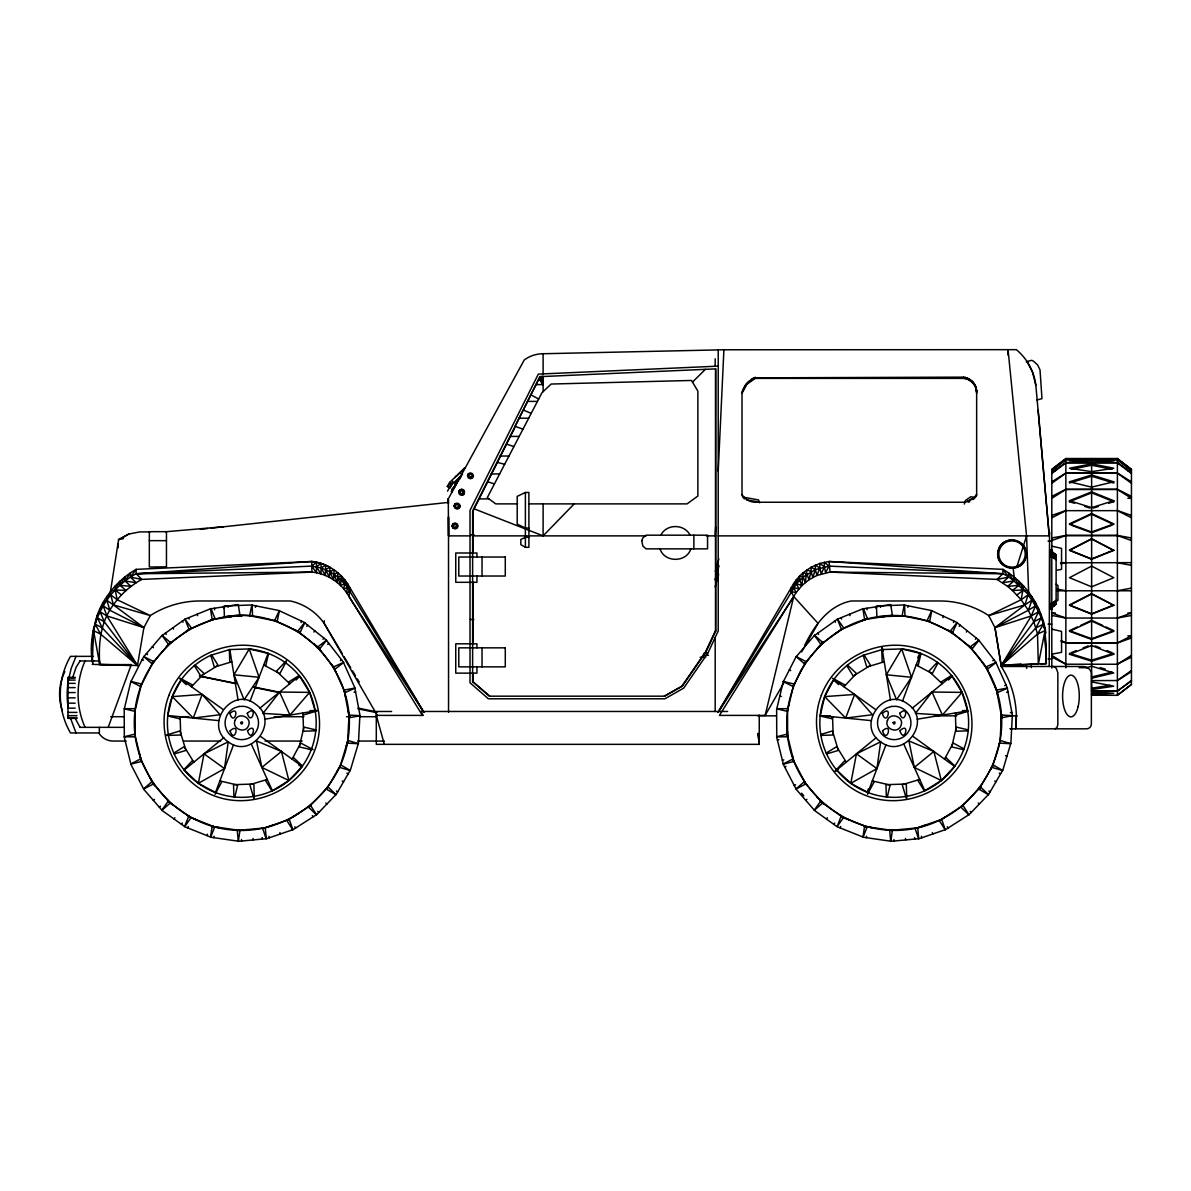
<?xml version="1.0" encoding="UTF-8"?>
<svg xmlns="http://www.w3.org/2000/svg" width="1191" height="1191" viewBox="0 0 1191 1191"><rect width="100%" height="100%" fill="white"/><g stroke="black" fill="none" stroke-linecap="round" stroke-linejoin="round"><path stroke-width="1.5" d="M470.013 535.876L448.545 535.876L448.516 517.088M92.719 664.384L92.809 660.975M342.189 653.517L324.175 623.369C316.196 612.04 303.899 603.897 290.351 600.979L199.999 600.979C182.491 600.964 165.013 606.1 150.289 615.583L143.888 627.627L137.486 665.531L99.716 664.384C98.347 643.646 100.446 621.94 113.368 604.879C120.723 594.354 130.519 585.585 141.774 579.407L311.938 572.082C325.753 573.481 338.735 581.163 346.566 592.627L422.433 715.389M92.347 660.975L92.377 659.903M1049.301 532.422L1049.197 535.027L1035.857 385.408L1032.478 371.964L1027.029 361.558M423.877 712.203L347.474 583.56C339.539 571.457 326.185 563.015 311.744 561.497L136.116 569.358C124.385 576.057 114.321 585.525 106.803 596.706C93.047 615.598 91.424 639.373 92.377 661.958L93.747 660.975M93.568 628.044L92.377 661.958C86.511 627.002 105.27 590.528 136.116 573.749L311.744 561.497A48.727 48.355 -90 0 1 329.862 567.229L329.505 577.412L325.56 569.626L325.56 565.115L321.064 568.003L311.744 566.112L136.116 573.749L136.116 569.358L130.429 577.159L136.25 582.697L125.01 581.014L125.01 576.861L119.919 585.287L126.082 590.483L115.17 589.932L110.778 591.212L110.778 594.934L113.368 604.879L143.888 627.627L106.877 615.926L100.104 611.787L100.104 608.586L103.23 605.891L103.23 602.512L106.803 600.264L106.803 596.706L110.778 594.934L117.224 599.758L150.289 615.583L113.368 604.879L106.803 600.264L109.914 610.283L143.888 627.627M347.757 743.169L347.921 739.656M348.784 720.332L349.023 715.062L359.89 715.627L358.417 743.72L347.549 743.154L349.023 715.062M1000.187 743.169L1000.351 739.656M1001.05 723.845L1001.452 715.062L1012.32 715.627L1010.846 743.72L999.978 743.154L1001.452 715.062M715.181 535.876L715.612 526.854M718.218 471.145L723.905 349.782L1016.37 349.663A55.099 55.099 0 0 1 1035.857 385.408M324.309 620.809L324.175 623.369L377.279 715.389M1025.942 556.673C1030.021 538.913 1000.812 533.36 998.088 551.373C994.009 569.149 1023.218 574.687 1025.942 556.673A14.173 14.173 0 0 1 1003.73 565.531A14.173 14.173 0 0 1 1005.085 541.652A14.173 14.173 0 0 1 1026.151 552.981M117.939 543.781L118.207 547.771M1049.539 532.794L1049.226 666.484M1049.45 533.389L1049.554 532.422M423.832 712.218L347.474 587.52L344.601 579.615L344.601 583.694L340.641 585.57L341.355 575.982L337.812 576.965L329.862 571.665L321.064 568.003L321.064 563.447L316.449 566.827L316.508 572.782L311.744 566.112L311.744 561.497M223.804 737.661L184.218 770.026L198.361 783.321L224.518 768.597L228.225 741.814C203.333 725.289 231.798 685.733 255.38 704.075C280.272 720.6 251.807 760.171 228.225 741.814L204.018 753.843L198.361 783.321L215.482 792.506L233.57 744.688M876.234 737.661L836.648 770.026L850.791 783.321L876.948 768.597L880.655 741.814C855.763 725.289 884.228 685.733 907.81 704.075C932.702 720.6 904.237 760.171 880.655 741.814L856.448 753.843L850.791 783.321L867.911 792.506L886 744.688M213.889 837.675L214.112 836.186M866.319 837.675L866.542 836.186M784.303 682.071L765.143 715.389L719.453 715.389L796.109 592.627L801.93 585.57L803.24 572.677L811.101 567.214L819.81 563.447L829.04 561.497L1002.911 569.358C1026.047 582.563 1042.036 606.889 1045.921 633.121M109.989 594.592L118.609 539.523L128.762 534.074L139.526 531.945L149.992 531.871M255.425 607.321L255.723 605.847M907.855 607.321L908.152 605.847M788.531 706.203L789.32 702.779M224.489 616.849C292.078 605.043 356.377 665.471 348.769 733.671C343.38 790.958 288.282 836.022 231.069 829.919C173.782 824.529 128.732 769.431 134.836 712.218C140.21 654.856 195.324 610.045 252.522 615.821L252.135 604.939L224.012 605.981L224.414 616.849L231.218 616.849M234.835 797.062L237.649 785.077L219.873 780.894L221.705 781.892L215.05 794.278M268.585 653.487L265.772 665.471L263.732 664.995L279.825 673.63L286.48 661.228M867.45 792.402L868.254 788.978M887.265 797.062L890.079 785.077L872.303 780.894L874.134 781.892L867.48 794.278M921.015 653.487L918.201 665.471L916.162 664.995L932.255 673.63L938.076 662.777M765.143 715.389L793.742 596.557L791.181 591.599L791.181 587.773M804.625 645.582C813.959 626.019 828.489 605.326 851.267 600.979L939.922 600.979C957.147 600.964 974.298 606.13 988.709 615.583L1021.134 599.758L1023.65 586.046M93.568 630.664L97.454 614.884L100.104 611.787L104.302 621.806L137.486 665.531L100.55 634.059L93.568 630.664L99.716 664.384M715.359 571.218L718.858 558.847M715.002 579.898L719.022 565.695M715.136 586.865L718.664 574.375M964.353 504.046L965.35 500.518L970.814 496.736L974.357 497.362M345.911 747.248L347.876 740.489L358.297 743.601L350.258 770.562L339.837 767.451L347.876 740.489M998.832 745.551L1000.306 740.489L1010.727 743.601L1002.688 770.562L992.267 767.451L1000.306 740.489M976.65 495.739L976.65 392.137C977.037 384.693 970.918 377.711 963.459 377.145L753.62 377.86L745.76 384.44L742.008 392.137L742.008 495.739M742.008 393.387L746.846 384.336L755.183 378.381L963.459 378.381C970.471 378.932 976.382 385.125 976.65 392.137M1016.682 567.407L1026.568 535.876L1008.062 349.782L1008.062 355.141M72.502 678.096L76.105 667.258L80.05 660.975M1016.98 594.949L1023.65 589.932L1012.454 590.483L1021.134 599.758L1027.997 594.934C1036.021 605.385 1042.601 617.816 1045.028 630.664L1046.323 663.625L1001.259 665.531L994.976 627.627L1028.324 610.283L1031.942 600.264L1031.942 596.706C1021.61 590.394 1014.598 578.811 1002.911 573.749L829.04 561.497L830.097 572.082L997.061 579.407L1008.539 577.159L1008.539 572.886L1013.898 581.014L1007.601 586.389L997.061 579.407L1002.911 573.749L1002.911 569.358L1008.539 577.159L1002.465 582.697L1013.898 581.014L1013.898 576.861L1018.945 585.287L1012.454 590.483L1007.601 586.389L1018.945 585.287L1018.945 581.253L1023.65 589.932L1027.997 591.212L1027.997 594.934L1024.93 604.879L994.976 627.627L1001.259 666.484A94.089 94.089 0 0 1 1015.7 728.832L1016.325 715.851M108.187 727.344L131.293 664.593L99.597 664.593L99.597 660.975L79.693 660.975M222.94 709.374L181.419 679.51L172.233 696.616L193.24 718.069L202.172 694.442L172.233 696.616L167.797 715.523L218.682 720.629M250.036 701.201L268.124 653.383L249.232 648.931L229.818 649.542L211.224 655.139A74.378 74.378 0 0 0 188.535 774.865A74.378 74.378 0 0 0 308.811 755.243A74.378 74.378 0 0 0 249.232 648.931L233.942 674.776L244.125 699.817L259.072 677.292L249.232 648.931M875.37 709.374L833.849 679.51L824.663 696.616L845.67 718.069L854.602 694.442L824.663 696.616L820.227 715.523L871.112 720.629M902.465 701.201L920.554 653.383L901.661 648.931L882.248 649.542L863.654 655.139A74.378 74.378 0 0 0 840.965 774.865A74.378 74.378 0 0 0 961.241 755.243A74.378 74.378 0 0 0 901.661 648.931L886.372 674.776L896.555 699.817L911.502 677.292L901.661 648.931M187.702 827.894L188.252 826.494M206.966 835.606L207.532 834.206M214.722 826.986L210.673 837.094L184.56 826.643L188.595 816.535L214.722 826.986L211.447 825.705M840.131 827.894L840.682 826.494M867.152 826.986L863.103 837.094L836.99 826.643L814.212 810.267L820.51 801.409L843.436 817.696L837.139 826.569L841.025 816.535L867.152 826.986L863.877 825.705M718.024 712.203L793.668 583.56L791.181 591.599L796.109 592.627L793.668 587.52L796.511 579.615L793.668 583.56L793.668 587.52L798.848 588.95L796.511 583.694L803.24 576.965L805.31 582.503L807.036 569.745L811.101 571.665L812.857 577.412L815.373 569.626L815.373 565.115L819.81 568.003L821.224 573.898L824.38 566.827L824.38 562.241L829.04 566.112L825.616 572.782L824.38 566.827L819.81 563.447L819.81 568.003L816.952 575.447L815.373 569.626L811.101 567.214L811.101 571.665L808.957 579.764L816.952 575.447L830.097 572.082L1002.911 573.749L829.04 566.112L815.373 569.626L803.24 576.965L799.712 575.982L796.511 579.615L796.511 583.694L801.93 585.57L808.957 579.764L807.036 574.122L803.24 572.677L799.712 575.982L796.511 583.694L718.084 712.218M458.624 492.211L459.518 490.111L461.632 489.248C464.356 489.501 465.428 492.508 463.761 494.429L461.646 495.292C459.026 494.994 457.776 492.255 459.577 490.23L461.691 489.367L463.805 490.23M462.912 490.796L462.927 493.536L460.262 493.536L460.247 490.796L462.957 490.886L461.632 490.335M454.054 506.041L454.947 503.942C457.076 502.334 459.875 503.48 460.083 506.16L459.19 508.259L457.076 509.123L454.902 508.14L454.054 506.041L454.947 503.942M459.726 492.211L460.247 490.796M467.557 475.894L468.391 473.69C471.353 471.234 475.149 475.135 472.619 477.993L470.445 478.752L468.405 477.993L467.497 475.79L468.391 473.69M455.662 504.627L455.647 507.277L457.016 507.917L458.877 505.952L457.002 504.076L455.662 504.627L457.046 504.165M469.105 474.375L468.539 475.7L470.46 477.665L472.365 475.79L471.77 474.375L469.105 474.375L471.77 474.375M452.089 525.886L452.982 523.802L455.096 522.923L457.255 523.906L458.118 526.005L457.225 528.104L455.096 528.968L452.937 527.985L452.089 525.886L452.937 527.985M452.148 526.005L453.042 523.906M453.697 524.487L453.726 527.226L456.391 527.226L456.376 524.487L453.697 524.487L455.036 523.936M76.045 656.36L71.162 668.464L68.185 681.356A88.372 88.372 0 0 0 68.185 707.945M85.067 660.975C75.762 681.594 75.762 706.725 85.067 727.344M64.835 671.635C58.731 683.723 57.972 698.343 62.468 711.087M301.04 622.536L301.68 621.181M942.93 617.623L943.57 616.253M953.47 622.536L954.11 621.181M664.236 696.184L681.892 686.15L705.563 651.849L715.612 630.396M715.627 631.304L715.627 368.882L539.97 376.654L472.619 510.969L472.619 681.565L489.367 696.184L664.667 696.184L682.324 686.15L705.995 651.849L715.627 631.304L715.612 368.868M660.901 535.176C666.275 523.653 684.557 523.757 690.051 535.176M690.854 548.857C686.492 562.792 664.34 562.822 660.037 548.857M1004.862 665.248L1001.259 665.531L1033.818 621.806L1038.552 611.787L1038.552 608.586L1035.47 605.891L1035.47 602.512L1031.942 600.264L1024.93 604.879L988.709 615.583L994.976 627.627L1031.287 615.926L1038.552 611.787L1041.187 614.884L1041.187 617.906L1035.902 627.851L1001.259 665.531L1037.316 664.012M151.659 664.518L153.237 661.377M799.369 673.957L801.722 669.238M473.05 552.996L473.05 510.969L514.78 427.777M540.372 376.713L543.111 384.589L535.995 384.589M917.651 657.804L919.318 654.708M447.548 491.139L452.937 481.298M459.8 472.887L462.495 474.435L452.267 484.052L450.004 488.072L447.295 486.524L449.558 482.504L464.966 467.691L456.361 476.415M455.051 477.636L455.811 476.296M459.101 478.186L458.356 479.526L460.962 477.07M337.276 771.039L339.897 766.468M979.225 789.365L980.982 786.298M990.584 769.52L993.205 764.935L1002.599 770.413L988.456 794.725L979.047 789.246L993.205 764.935M801.647 651.924L818.083 623.369L793.742 596.557L718.173 712.307M1004.862 665.084L1001.259 665.531L1037.51 634.059L1043.361 624.203L1043.361 621.389L1041.187 617.906L1033.818 621.806L1037.51 634.059L1038.314 664.384L1045.028 630.664L1043.361 624.203L1035.902 627.851M1001.259 665.531L1031.287 615.926L1035.47 605.891L1028.324 610.283L1033.818 621.806M174.02 818.976L174.883 817.741M181.449 824.261L182.327 823.026M191.007 817.696L184.709 826.569L161.782 810.267L168.08 801.409L191.007 817.696L186.689 814.674M826.45 818.976L827.313 817.741M833.879 824.261L834.757 823.026M976.65 494.488L975.861 495.545A18.222 18.059 0 0 1 967.315 501.441L963.459 502.245L755.183 502.245A15.617 15.468 0 0 1 742.023 494.488M975.861 496.781L976.158 495.143M264.744 719.2L315.213 710.967L309.615 692.373L279.587 692.045L262.988 713.394L289.979 715.076L309.615 692.373L299.388 675.863L259.802 708.228M917.174 719.2L967.643 710.967L962.045 692.373L932.017 692.045L915.417 713.394L942.409 715.076L962.045 692.373L951.817 675.863L912.232 708.228M306.772 626.347L307.71 625.156M313.903 632.034L314.841 630.858M322.984 639.284L323.937 638.108M950.239 631.17L957.028 622.67L979.002 640.222L972.213 648.723L950.239 631.17L952.994 633.344M959.202 626.347L960.14 625.156M966.333 632.034L967.271 630.858M975.414 639.284L976.367 638.108M152.046 663.774L170.343 642.411L162.08 635.339L143.783 656.688L152.046 663.774L154.309 661.094M165.653 647.651L170.194 642.277M816.952 648.991L822.624 642.277M183.876 769.714L192.317 760.736L193.835 762.166L184.218 746.638L173.752 753.129M286.108 660.96L276.476 671.218L289.77 683.723L288.684 681.952L299.149 675.461M296.112 680.016L299.73 676.175M835.099 770.994L844.747 760.736L846.265 762.166L836.648 746.638L826.182 753.129M937.332 662.241L928.906 671.218L942.2 683.723L941.113 681.952L951.579 675.461M948.542 680.016L952.16 676.175M978.139 789.588L980.55 787.028L988.411 794.561L968.938 814.867L961.077 807.334L980.55 787.028M474.137 508.825L543.111 535.876L574.196 503.882M692.492 382.117L705.34 369.344M447.295 486.524L449.856 484.112M455.111 483.263L460.232 478.454M153.341 800.337L154.473 799.355M159.326 807.23L160.457 806.233M170.149 803.091L161.946 810.237L143.486 789.008L151.704 781.862L170.149 803.091L166.666 799.146M805.771 800.337L806.903 799.355M822.579 803.091L814.376 810.237L795.916 789.008L804.133 781.862L822.579 803.091L816.773 796.511M260.665 736.514L302.186 766.379L288.892 780.522L261.871 767.436L281.433 751.447L288.892 780.522L272.382 790.75L251.361 744.137M913.095 736.514L954.616 766.379L941.322 780.522L914.301 767.436L933.863 751.447L941.322 780.522L924.812 790.75L903.79 744.137M1049.703 607.44L1051.951 607.44L1056.119 604.001L1056.119 554.857L1051.951 551.582M1051.951 607.321L1056.119 603.971M1051.951 606.993L1056.119 603.673L1051.951 607.038L1049.703 606.963M1056.119 601.708L1057.965 600.264L1057.965 585.615L1056.119 584.171M1049.703 606.457L1051.951 606.457L1056.119 603.301M317.818 646.921L326.408 640.252L343.648 662.479L335.058 669.148L317.818 646.921L321.079 651.06M327.674 644.331L328.865 643.408M340.388 660.722L341.579 659.799M970.248 646.921L978.838 640.252L996.078 662.479L987.488 669.148L970.248 646.921L972.422 649.676M1051.951 606.457L1056.119 603.212L1051.951 606.308M992.818 660.722L994.009 659.799M1065.856 458.922L1051.802 469.79L1065.856 459.026L1117.396 459.026L1131.45 469.701L1117.396 458.922M1051.802 668.047L1051.802 469.269L1065.856 458.52L1117.396 458.52L1131.45 469.269L1131.45 684.483L1117.396 695.321L1091.626 695.187L1091.626 693.117L1104.533 692.358M1051.802 473.571L1065.856 462.823L1117.396 462.823L1131.45 473.571M1053.335 604.983L1056.119 602.854L1051.951 606.115M1131.45 680.389L1117.396 691.167L1091.626 691.167L1117.396 691.063L1131.45 680.954M1131.45 684.408L1117.396 695.187L1117.396 458.52M1051.951 605.743L1056.119 602.586M1056.119 602.244L1051.951 605.356L1049.703 605.341M168.467 644.331L191.289 627.865L184.918 619.052L189.012 629.295L215.065 618.665L210.956 608.586L184.903 619.216L162.11 635.503L168.467 644.331L171.31 642.247M185.498 631.855L189.756 628.744M820.897 644.331L843.719 627.865L837.347 619.052L841.442 629.295L867.495 618.665L863.386 608.586L837.333 619.216L814.54 635.503L820.897 644.331L823.74 642.247M835.085 633.94L842.186 628.744M1051.951 604.924L1056.119 601.872M1051.951 604.492L1056.119 601.485M1091.626 680.612L1117.396 680.537L1131.45 670.503M1051.802 472.633L1065.856 462.555L1117.396 462.555L1131.45 472.633M1051.802 483.263L1065.856 473.184L1117.396 473.184L1131.45 483.263M1056.119 601.083L1051.951 604.031L1049.703 604.12M967.107 501.753L971.275 498.85M1056.119 600.666L1051.951 603.554L1049.703 603.495M1051.951 603.241L1056.119 600.383M292.941 817.026L298.837 813.2M942.423 818.946L945.371 817.026M1051.802 657.075L1065.856 664.206L1117.396 664.25L1131.45 655.378M1117.396 680.537L1131.45 671.664M1051.802 481.849L1065.856 473.021L1117.396 473.021L1131.45 481.849M1051.802 498.3L1065.856 489.471L1117.396 489.471L1131.45 498.3L1127.832 498.3M835.397 771.351L838.39 769.49M118.549 539.836L128.762 534.074M329.862 567.214L325.56 569.626L325.337 575.447L321.064 568.003L320.989 573.898L316.449 566.827L316.449 562.241L311.744 566.112L311.938 572.082L136.116 573.749L141.774 579.407L130.429 577.159L130.429 572.886L125.01 581.014L131.01 586.389L119.919 585.287L119.919 581.253L115.17 589.932L117.224 599.758M153.311 784.006L143.649 789.008L130.712 764.041L140.374 759.024L153.311 784.006L150.036 777.783M784.69 767.049L786.03 766.349M794.248 785.465L795.588 784.765M805.741 784.006L796.079 789.008L783.142 764.041L792.804 759.024L805.741 784.006L803.285 779.346M1117.396 664.206L1131.45 657.075M1051.802 496.379L1065.856 489.307L1117.396 489.307L1131.45 496.379M1051.802 517.743L1065.856 510.656L1117.396 510.656L1131.45 517.743M528.893 537.335L525.395 537.335L520.824 539.434L520.824 544.644L525.395 547.324L528.893 547.324L528.893 492.464L525.395 492.464L517.207 496.379L517.207 524.129L525.395 528.045L528.893 528.045M1069.488 524.576L1091.626 514.214L1113.764 524.576M1077.393 626.957L1069.488 630.649L1091.626 638.748L1113.764 630.649L1105.858 626.957M1080.55 625.483L1091.626 620.317L1102.702 625.483M1037.51 634.059L1045.028 630.664L1046.323 663.625L1040.919 663.849M333.554 666.915L343.484 662.464L355.022 688.115L345.092 692.581L333.554 666.915L335.758 671.709M985.984 666.915L995.914 662.464L1007.452 688.115L997.522 692.581L985.984 666.915L987.458 670.116M1004.683 685.644L1006.053 685.033M208.485 621.166L214.976 618.471M860.914 621.166L867.405 618.471M469.12 477.115L471.8 477.115M457.016 507.917L458.356 507.366M455.051 527.762L456.391 527.226M1113.764 550.034L1091.626 558.907L1069.488 550.034L1091.626 538.719L1113.764 550.391L1091.626 559.264L1069.488 550.391L1091.626 539.076L1113.764 550.391M1074.595 503.287L1069.488 501.694L1069.488 500.711L1091.626 491.868L1113.764 500.711L1113.764 501.694L1108.657 503.287M1069.488 501.694L1091.626 492.851L1113.764 501.694M1113.764 604.954L1091.626 613.812L1069.488 604.954L1091.626 593.654L1113.764 605.311L1091.626 614.169L1069.488 605.311L1091.626 594.026L1113.764 605.311M1071.185 652.638L1076.292 650.614M1083.11 647.919L1088.217 645.894M1069.488 654.306L1091.626 645.537L1113.764 654.306L1113.764 653.323L1091.626 660.201L1069.488 653.323L1069.488 654.306L1091.626 661.199L1113.764 654.306M1112.066 525.201L1091.626 532.705L1071.185 525.201M1051.802 615.449L1065.856 618.055L1117.396 618.055L1131.45 612.993L1127.832 612.993M1131.45 637.974L1117.396 642.976L1065.856 642.976L1061.166 641.309M1051.802 515.45L1065.856 510.507M1051.802 540.506L1065.856 535.563L1117.396 535.563L1131.45 540.506M264.402 828.177L274.362 824.663M916.832 828.177L926.792 824.663M1113.764 500.711L1091.626 507.634L1069.488 500.711M1093.323 508.081L1098.444 506.488M1069.488 481.804L1091.626 475.001L1113.764 481.804L1113.764 483.025L1091.626 476.221L1069.488 483.025L1069.488 481.804L1091.626 487.134L1113.764 481.804M1086.52 667.764L1091.626 666.201L1113.764 672.945L1091.626 678.23M166.576 734.996L180.049 730.932L185.915 750.419L174.124 753.963M317.029 710.893L303.556 714.957L302.961 712.962L303.526 731.214L315.823 730.827M876.918 616.849C820.063 625.751 778.512 683.53 788.129 740.266C797.047 797.107 854.825 838.672 911.547 829.04C968.402 820.137 1009.953 762.359 1000.336 705.623C991.418 648.782 933.64 607.216 876.918 616.849L876.442 605.981L904.565 604.939L904.952 615.821L876.844 616.849L883.648 616.849M820.688 734.49L832.479 730.932L838.345 750.419L826.554 753.963M967.777 711.399L955.986 714.957L955.39 712.962L955.956 731.214L968.253 730.827M1026.359 361.736L1031.704 360.307L1033.654 361.305L1037.644 364.967L1040.011 369.865L1041.976 398.643L1036.632 400.072M777.395 740.043L778.869 739.685M782.353 760.2L783.812 759.843M793.876 761.481L783.306 764.086L776.592 736.767L787.162 734.162L793.876 761.481L792.134 754.662M1091.626 676.994L1112.066 672.111M1071.185 469.284L1091.626 465.234L1112.066 469.284M118.609 539.523L123.417 538.615M344.154 690.065L354.858 688.07L360.039 715.717L349.335 717.726L344.154 690.065L345.509 696.973M354.114 692.269L355.588 691.986M996.584 690.065L1007.288 688.07L1012.469 715.717L1001.765 717.726L996.584 690.065L997.939 696.973M1006.544 692.269L1008.018 691.986M1010.355 712.665L1011.844 712.382M1056.64 570.266L1061.553 569.358L1061.553 548.381L1051.727 546.133M1051.727 654.187L1061.553 652.355L1061.553 631.394L1051.727 629.131M1117.396 590.736L1131.45 588.131M1117.396 618.055L1131.45 615.449M1051.802 537.96L1065.856 535.429L1117.396 535.429L1131.45 537.96M1060.585 563.745L1065.856 562.792L1131.45 562.643M212.162 619.603L239.957 615.3L238.289 604.552L210.494 608.854L212.162 619.603L215.631 619.037M864.592 619.603L892.387 615.3L890.719 604.552L862.924 608.854L864.592 619.603L868.06 619.037M1091.626 688.175L1110.354 685.301M1091.626 689.574L1113.764 686.195L1091.626 681.877M193.24 718.069L220.067 714.719L202.172 694.442M845.67 718.069L872.497 714.719L854.602 694.442M1055.181 728.832L1057.072 727.388L1057.831 724.575L1057.846 672.721L1056.223 668.225L1053.425 666.484M200.386 529.355L207.502 528.551M211.06 528.149L448.545 502.379M242.532 830.187L247.773 829.651M894.962 830.187L900.202 829.651M165.683 531.767L223.521 526.735M1012.052 664.667L1021.044 663.953M1091.626 694.606L1113.764 693.311L1091.626 691.643L1091.626 458.52M718.218 366.143L538.332 374.108L470.013 510.358L470.013 682.756L488.384 698.789L664.92 698.789L683.694 688.13L707.841 653.159L718.218 630.977L718.218 349.901M238.468 616.238L241.981 616.075M890.898 616.238L894.411 616.075M309.928 710.655L316.955 710.446M166.651 735.442L180.704 735.011L180.139 716.759L179.662 718.783L167.678 715.97M962.358 710.655L967.628 710.506M820.837 735.398L833.134 735.011L832.569 716.759L832.092 718.783L820.108 715.97M448.382 501.173L448.278 498.91L448.307 503.242L448.278 498.91L524.234 360.01A31.487 31.487 0 0 1 543.111 353.742L723.905 349.782M1086.088 459.145L1097.164 459.145M92.377 634.818L93.33 634.803M1102.702 459.637L1080.55 459.637M787.623 736.797L776.74 736.842L776.636 708.705L787.519 708.675L787.623 736.797L787.564 731.527M1131.45 590.781L1057.072 590.796M543.543 376.505L539.94 376.713L543.111 384.589L542.664 376.535M539.865 377.726L543.111 384.589L542.218 376.55M539.642 378.172L543.111 384.589L541.786 376.564M539.434 378.589L543.111 384.589L541.324 376.594M539.24 378.991L543.111 384.589L540.878 376.609M531.216 394.98L538.66 399.074M527.568 401.397L537.439 401.397M523.623 410.136L531.201 413.381M519.142 418.205L528.685 418.205M510.001 436.412L519.187 436.412M506.592 444.094L513.887 446.595M500.16 456.034L508.959 456.034M497.421 462.391L504.656 464.311M1055.42 470.817L1051.802 470.817L1065.856 459.949L1117.396 459.949L1131.45 470.817L1127.832 470.817M491.183 473.958L499.625 473.958M487.7 481.76L494.414 483.948M478.663 498.91L489.01 498.91M517.594 503.882L495.724 503.882L487.283 497.63L541.935 392.777L551.15 384.038L691.495 380.45L697.866 391.124L697.866 496.037L687.058 503.882L528.521 503.882M470.609 534.893L474.226 534.893M472.619 535.876L646.132 535.876M706.218 535.876L715.627 535.876M718.218 535.876L1049.226 535.876L1038.18 410.24M149.322 540.654L166.457 540.654M1048.05 541.131L1051.727 541.131M1051.951 549.646L1049.703 549.646L1049.703 609.211L1051.951 609.211M1049.703 549.9L1051.951 549.9M1049.703 550.242L1051.951 550.242M1049.703 550.659L1051.951 550.659M1049.703 551.15L1051.951 551.15M1049.703 551.716L1051.951 551.716L1056.119 555.185M1049.703 552.341L1051.951 552.341M1049.703 553.026L1051.951 553.026L1056.119 556.182M1049.703 553.755L1051.951 553.755M1049.703 554.515L1051.951 554.515L1056.119 557.522M1049.703 555.304L1051.951 555.304M1049.703 556.123L1051.951 556.123M1049.703 556.941L1051.951 556.941L1056.119 559.696M166.457 566.842L149.322 567.035L149.322 531.677L166.457 531.677L166.457 567.035M1049.703 604.745L1051.951 604.745M1049.703 605.906L1051.951 605.906M1049.703 607.886L1051.951 607.886M1049.703 608.288L1051.951 608.288M1049.703 608.646L1051.951 608.646M1049.703 608.943L1051.951 608.943M1055.42 612.993L1051.802 612.993L1065.856 618.01M1048.05 624.129L1051.727 624.129M1127.832 635.845L1131.45 635.845L1117.396 642.976L1065.856 642.976L1061.166 640.594M703.985 653.293L707.677 653.293M702.973 655.303L708.526 655.303M93.374 656.36L70.463 656.36A77.058 77.058 0 0 0 70.463 732.941L99.181 732.941M700.114 657.313L705.668 657.313M1048.05 658.965L1051.727 658.965M1001.259 666.484L1083.274 666.484A8.382 8.382 0 0 1 1091.373 672.721L1091.373 723.934A4.898 4.898 0 0 1 1086.49 728.832L1010.296 728.832M1079.18 667.704L1087.636 667.704M75.182 677.337L67.976 677.337L67.976 718.411L76.983 718.411M67.976 678.036L75.182 678.036M67.976 680.091L75.182 680.091M472.619 681.565L489.799 696.184M67.976 683.351L75.182 683.351M67.976 687.609L75.182 687.609M67.976 692.567L75.182 692.567M67.976 697.866L75.182 697.866M67.976 703.181L75.182 703.181M67.976 708.139L75.182 708.139M391.616 711.474L376.296 711.474L376.296 744.345L759.248 744.345L759.248 715.121M727.627 711.474L420.721 711.474L423.252 715.389L376.296 715.389L384.336 744.345M67.976 712.397L76.983 712.397M67.976 715.657L76.983 715.657M757.804 715.851L776.398 715.851M821.001 715.851L830.291 715.851M934.354 715.851L956.656 715.851M1011.308 715.851L1017.218 715.851M110.733 716.714L124.311 716.714M179.439 716.714L188.833 716.714M274.153 716.714L303.913 716.714M346.581 716.714L350.303 716.714M359.578 716.714L376.654 716.714M67.976 717.711L76.983 717.711M79.693 727.344L124.177 727.344M126.172 741.055L113.19 741.055A16.882 16.882 0 0 1 99.344 733.835L99.344 727.344M183.608 741.055L220.663 741.055M265.117 741.055L302.186 741.055M357.762 741.055L384.336 741.055M470.341 619.484L473.869 619.499M1060.585 562.673L1065.856 562.688M92.243 664.37L131.293 665.531L131.293 664.593M1010.132 728.654L1011.635 728.728M886.372 674.776L911.502 677.292M233.942 674.776L259.072 677.292M864.502 826.628L873.211 827.819M212.072 826.628L219.04 827.581M1117.396 562.792L1131.45 565.323M742.544 497.049L758.533 499.922L759.694 502.84M746.519 499.803L757.074 501.694M1057.072 589.113L1065.856 590.736M273.826 620.407L277.28 621.077M199.433 675.967L236.369 683.455M253.996 687.028L280.451 692.388M358.119 708.109L377.279 711.995M199.626 676.22L236.056 683.708M254.264 687.46L279.766 692.715M358.074 708.839L376.296 712.59M968.357 729.919L956.373 727.106L951.713 746.906L963.698 749.72M315.928 729.919L303.943 727.106L299.283 746.906L311.268 749.72M779.807 696.065L781.281 696.422M1005.532 755.734L1006.976 756.166M1100.142 667.57L1105.248 669.119M1084.807 506.488L1089.929 508.081M1117.396 510.507L1131.45 515.45M522.968 429.177L515.063 426.333L539.672 377.249L543.111 384.589M840.95 816.728L849.138 819.929M188.52 816.728L196.709 819.929M1095.035 645.894L1100.142 647.919M1106.96 650.614L1112.066 652.638M460.262 493.536L461.587 494.086M933.863 751.447L908.941 740.936L914.301 767.436M281.433 751.447L256.512 740.936L261.871 767.436M947.872 630.084L952.666 632.272M292.242 628.625L300.236 632.272M789.335 669.908L790.675 670.593M142.176 659.546L143.53 660.231M109.914 610.283L103.23 605.891L106.877 615.926L137.486 665.531L102.188 627.851L95.265 624.203L100.55 634.059M832.524 678.274L844.91 684.929L843.928 686.76L856.433 673.451L847.471 665.025M964.025 748.871L953.172 743.035L944.537 759.129L945.967 757.61L954.929 766.051M180.094 678.274L192.48 684.929L191.498 686.76L204.003 673.451L195.041 665.025M313.144 749.69L300.742 743.035L292.108 759.129L293.537 757.61L302.499 766.051M298.867 765.128L301.963 766.796M458.252 480.673L457.478 480.241L454.62 485.496L455.379 485.913M457.061 481.015L457.835 481.432M456.957 481.209L455.141 484.529M455.468 482.563L456.808 483.293M455.036 484.722L455.796 485.139M454.888 486.806L454.113 486.39L451.255 491.645L452.014 492.062M453.697 487.164L454.471 487.581M453.592 487.357L451.776 490.677M452.118 488.712L453.443 489.441M451.672 490.871L452.431 491.288M104.302 621.806L97.454 617.906L102.188 627.851M449.558 482.504L452.267 484.052M999.294 773.108L1000.604 773.867M994.708 780.983L996.004 781.758M988.858 791.047L990.153 791.807M346.864 773.108L348.174 773.867M342.279 780.983L343.574 781.758M336.428 791.047L337.723 791.807M1051.802 655.378L1065.856 664.25M1051.951 556.331L1056.119 559.1M1051.951 555.721L1056.119 558.564M1051.951 555.11L1056.119 558.028M820.391 801.573L824.708 804.595M839.119 814.674L843.436 817.696M167.961 801.573L172.278 804.595M856.448 753.843L876.948 768.597M204.018 753.843L224.518 768.597M1051.951 553.994L1056.119 557.046M1051.951 553.473L1056.119 556.599M1051.951 552.624L1056.119 555.661M1051.951 552.207L1056.119 555.334M968.209 645.299L972.347 648.559M314.394 644.212L319.917 648.559M121.467 594.949L115.17 589.932L115.17 586.046M152.314 646.728L153.46 647.71M146.374 653.665L147.52 654.648M833.536 679.853L838.658 684.661M179.826 678.647L186.228 684.661M978.243 802.987L979.33 804.029M970.189 811.384L971.275 812.426M325.813 802.987L326.9 804.029M317.759 811.384L318.846 812.426M803.97 782.011L806.292 784.646M151.54 782.011L155.038 785.956M801.543 793.176L803.821 795.796M982.203 662.107L987.652 669.014M330.875 663.491L335.222 669.014M1021.134 599.758L1028.324 610.283M834.608 621.032L835.487 622.253M817.77 633.165L818.664 634.386M182.178 621.032L183.057 622.253M172.74 627.821L173.633 629.056M165.341 633.165L166.234 634.386M423.773 712.307L348.993 596.557L349.975 587.773M947.262 826.762L948.081 828.028M312.31 815.582L313.129 816.847M294.832 826.762L295.651 828.028M75.078 718.054L80.05 727.344M864.056 654.886L870.532 665.352L853.232 676.071L846.756 665.605M924.41 791.003L917.933 780.537L919.705 779.435L902.227 784.705L906.277 798.178M211.626 654.886L218.102 665.352L200.803 676.071L194.327 665.605M271.98 791.003L265.504 780.537L267.275 779.435L249.797 784.705L253.847 798.178M344.08 656.688L350.72 667.794M352.61 670.965L355.469 675.729M357.36 678.9L359.25 682.071M463.493 492.211L462.927 493.536M463.761 494.429L461.646 495.292M460.083 506.16L459.19 508.259M792.611 759.129L794.263 762.24M994.783 686.105L997.716 692.492M932.017 692.045L942.409 715.076M279.587 692.045L289.979 715.076M76.045 732.941L70.299 717.652M341.355 575.982L344.601 583.694L347.474 587.52L346.566 592.627L349.975 591.599L347.474 583.56L347.474 587.52L343.782 588.95L344.601 583.694L337.812 576.965L337.812 572.677L333.956 574.122L333.48 579.764L329.862 571.665L333.956 569.745L333.956 574.122L337.202 582.503L337.812 576.965L340.641 585.57M849.481 614.258L850.046 615.658M841.025 617.697L841.605 619.097M801.93 585.57L799.712 580.151L799.712 575.982M197.051 614.258L197.617 615.658M188.595 617.697L189.175 619.097M932.359 832.539L932.851 833.968M921.358 836.32L921.849 837.749M279.93 832.539L280.421 833.968M268.928 836.32L269.419 837.749M882.189 647.71L883.201 651.09M863.207 655.273L866.765 667.049L884.243 661.794L882.174 661.854L881.727 647.785M210.777 655.273L214.335 667.049L231.813 661.794L229.744 661.854L229.357 649.542M786.953 734.222L787.817 737.631M139.273 752.965L141.014 759.784M1000.961 712.501L1001.973 717.682M348.189 710.774L349.544 717.682M882.248 649.542L890.481 700.01M229.818 649.542L238.051 700.01M875.876 606.844L876.114 608.333M866.869 608.244L867.093 609.732M223.446 606.844L223.685 608.333M214.44 608.244L214.663 609.732M1013.065 568.167L1014.553 579.109M1026.225 664.801L1026.716 668.449M758.012 733.671L759.248 744.345L758.146 733.388M914.599 837.571L914.748 839.074M905.517 838.419L905.666 839.938M893.95 839.521L894.084 841.025M262.169 837.571L262.318 839.074M253.088 838.419L253.236 839.938M241.52 839.521L241.654 841.025M976.65 393.387L975.801 386.747L975.801 387.983M1026.568 535.876L1028.682 593.401M1031.272 663.908L1031.406 667.615M880.432 605.832L880.491 607.336M228.002 605.832L228.062 607.336M1045.028 628.044L1046.219 661.958L1046.219 654.722M906.738 798.104L906.291 784.035L885.97 784.661L886.342 796.973M254.308 798.104L253.862 784.035L233.54 784.661L233.912 796.973M448.411 503.614L448.278 498.91L448.545 535.876M134.881 708.675L134.925 712.188M135.045 722.743L135.178 735.041M448.516 517.043L448.545 712.144M1065.856 458.52L1065.856 667.868M1001.259 715.851L1001.259 723.265M976.605 390.306L976.605 391.556M975.087 385.065L975.087 386.301M974.149 383.472L974.149 384.723M973.032 382.028L973.032 383.264M971.737 380.733L971.737 381.969M970.293 379.601L970.293 380.852M968.715 378.678L968.715 379.914M967.032 377.949L967.032 379.185M965.276 378.664L965.276 377.428L963.459 378.381L963.459 377.145M755.183 377.145L755.183 378.381M753.62 377.86L753.62 379.095M752.102 378.693L752.102 379.929M750.672 379.646L750.672 380.882M749.303 380.688L749.303 381.939M748.022 381.849L748.022 383.085M746.846 383.1L746.846 384.336M745.76 384.44L745.76 385.676M744.777 385.854L744.777 387.09M743.899 387.343L743.899 388.579M743.154 388.891L743.154 390.127M742.514 390.499L742.514 391.735M715.181 358.759L715.181 366.277M715.181 637.453L715.181 711.474M693.877 535.176L693.877 548.857M543.111 353.742L543.111 373.9M543.111 376.505L543.111 391.66M543.111 503.882L543.111 535.876M525.395 492.464L525.395 547.324M482.027 557.031L482.027 576.027M482.027 647.844L482.027 666.856M476.936 557.031L476.936 552.996L455.751 552.996L455.751 582.31L476.936 582.31L476.936 576.027M476.936 647.844L476.936 643.81L455.751 643.81L455.751 673.138L476.936 673.138L476.936 666.856M473.05 582.31L473.05 643.81M473.05 673.138L473.05 681.565M744.435 498.88A15.617 15.468 0 0 1 743.541 497.898M974.997 497.778A18.222 18.059 0 0 1 973.077 499.565M969.757 501.679A18.222 18.059 0 0 1 968.551 502.215M641.77 540.58L642.857 546.103L646.118 548.857L707.558 548.857L707.558 535.176L646.118 535.176L642.857 537.93L641.77 540.58M229.908 713.513C234.299 727.537 240.716 703.568 229.908 713.513M230.101 730.887C234.493 744.911 240.91 720.942 230.101 730.887M247.281 713.335C251.673 727.344 258.09 703.39 247.281 713.335M247.475 730.708C251.867 744.717 258.283 720.763 247.475 730.708M882.337 713.513C886.729 727.537 893.146 703.568 882.337 713.513M882.531 730.887C886.923 744.911 893.339 720.942 882.531 730.887M899.711 713.335C904.103 727.344 910.519 703.39 899.711 713.335M899.905 730.708C904.297 744.717 910.713 720.763 899.905 730.708M212.102 826.42L210.539 837.199L238.394 841.203L239.942 830.44L212.102 826.42M864.532 826.42L862.969 837.199L890.823 841.203L892.372 830.44L864.532 826.42M251.807 605.058L249.663 615.717L277.235 621.285L279.394 610.611L251.807 605.058M904.237 605.058L902.093 615.717L929.665 621.285L931.824 610.611L904.237 605.058M168.914 695.365C153.907 734.281 175.122 781.311 214.216 795.826C253.132 810.833 300.177 789.633 314.692 750.524C329.699 711.608 308.484 664.578 269.389 650.063C230.473 635.056 183.429 656.256 168.914 695.365M235.029 720.376C231.411 728.952 245.614 734.326 248.577 725.513C252.194 716.937 237.992 711.563 235.029 720.376M240.701 722.535C241.684 727.15 244.497 719.721 240.701 722.535M821.343 695.365C806.337 734.281 827.551 781.311 866.646 795.826C905.562 810.833 952.606 789.633 967.122 750.524C982.128 711.608 960.914 664.578 921.819 650.063C882.903 635.056 835.859 656.256 821.343 695.365M887.459 720.376C883.841 728.952 898.044 734.326 901.006 725.513C904.624 716.937 890.421 711.563 887.459 720.376M893.131 722.535C894.113 727.15 896.927 719.721 893.131 722.535M130.861 681.46L124.34 708.824L134.925 711.355L141.446 683.976L130.861 681.46M783.291 681.46L776.77 708.824L787.355 711.355L793.876 683.976L783.291 681.46M279.26 610.715L274.659 620.585L300.147 632.466L304.747 622.61L279.26 610.715M931.69 610.715L927.089 620.585L952.577 632.466L957.177 622.61L931.69 610.715M143.724 656.539L130.95 681.594L140.642 686.537L153.416 661.481L143.724 656.539M796.154 656.539L783.38 681.594L793.072 686.537L805.845 661.481L796.154 656.539M340.775 764.935L326.617 789.246L336.026 794.725L350.169 770.413L340.775 764.935M304.598 622.67L297.81 631.17L319.784 648.723L326.572 640.222L304.598 622.67M814.51 635.339L796.213 656.688L804.476 663.774L822.773 642.411L814.51 635.339M328.12 787.028L308.648 807.334L316.508 814.867L335.981 794.561L328.12 787.028M1056.119 603.926L1051.951 607.276L1056.119 603.837M1056.119 603.495L1051.951 606.785L1056.119 603.48M310.628 805.533L286.927 820.688L292.792 829.859L316.493 814.704L310.628 805.533M963.057 805.533L939.357 820.688L945.222 829.859L968.923 814.704L963.057 805.533M1091.626 566.067L1069.488 577.695L1091.626 586.821L1113.764 577.695L1091.626 566.067M1091.626 513.515L1069.488 523.876L1091.626 532.005L1113.764 523.876L1091.626 513.515M1091.626 621.017L1069.488 631.334L1091.626 639.433L1113.764 631.334L1091.626 621.017M289.279 819.408L262.675 828.564L266.218 838.851L292.822 829.695L289.279 819.408M941.709 819.408L915.105 828.564L918.648 838.851L945.252 829.695L941.709 819.408M239.108 706.442L234.94 707.707A16.719 16.719 0 0 0 229.833 734.609A16.719 16.719 0 0 0 256.854 730.202A16.719 16.719 0 0 0 243.47 706.308L239.108 706.442M891.538 706.442L887.369 707.707A16.719 16.719 0 0 0 882.263 734.609A16.719 16.719 0 0 0 909.284 730.202A16.719 16.719 0 0 0 895.9 706.308L891.538 706.442M134.732 734.162L124.162 736.767L130.876 764.086L141.446 761.481L134.732 734.162M1091.626 463.835L1069.488 468.227L1091.626 471.681L1113.764 468.227L1091.626 463.835M265.265 827.864L237.262 830.514L238.289 841.337L266.293 838.702L265.265 827.864M917.695 827.864L889.692 830.514L890.719 841.337L918.723 838.702L917.695 827.864M1091.626 459.041L1069.488 460.813L1091.626 462.212L1113.764 460.813L1091.626 459.041M135.089 708.675L124.206 708.705L124.311 736.842L135.193 736.797L135.089 708.675M505.282 557.031L458.788 557.031L458.788 576.027L505.282 576.027L505.282 557.031M505.282 647.844L458.788 647.844L458.788 666.856L505.282 666.856L505.282 647.844M1078.123 706.605A20.872 8.352 -90 0 0 1071.007 675.133A20.872 8.352 -90 0 0 1063.667 706.278A20.872 8.352 -90 0 0 1078.123 706.605M1003.388 564.028A13.22 13.22 0 0 0 1025.004 556.495A13.22 13.22 0 0 0 1007.66 541.548A13.22 13.22 0 0 0 1003.388 564.028"/></g></svg>
